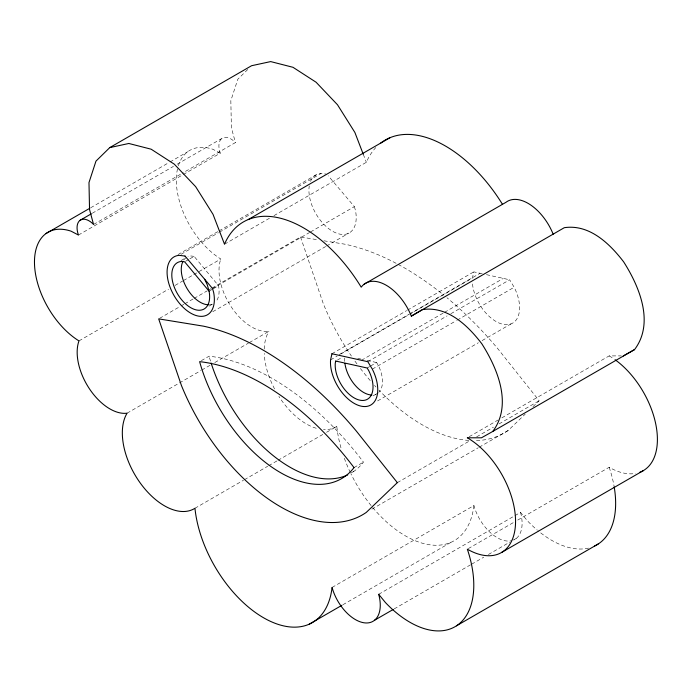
<?xml version="1.0" encoding="UTF-8"?>
<svg xmlns="http://www.w3.org/2000/svg" width="692" height="692" viewBox="0 0 692 692"><rect width="100%" height="100%" fill="white"/><g stroke="black" fill="none" stroke-linecap="round" stroke-linejoin="round"><path stroke-width="0.52" stroke-dasharray="3.46 2.59" d="M482.229 273.721L473.795 271.861L472.42 278.011L409.898 314.107M247.779 69.468L237.823 79.234L230.834 100.677L231.387 127.726L235.41 142.578L182.221 173.285M479.193 447.214L508.118 430.51L525.202 414.136M532.97 406.697L539.18 400.746L498.231 349.226A279.836 161.565 60 0 0 446.98 297.759M90.678 207.764L169.064 162.508M169.998 161.971L187.731 151.73M92.278 213.248L173.467 166.374M177.195 164.22L221.994 138.365A16.945 9.783 60 0 1 235.41 142.578M93.567 224.468L181.287 173.822M78.456 235.046L220.298 153.157A16.945 9.783 60 0 1 221.994 138.365M178.034 254.57L218.162 231.396M219.096 230.86L316.149 174.825M181.131 254.275L218.464 232.72M219.399 232.183L321.114 173.458L325.897 174.047M181.027 260.555L185.318 258.073M185.517 261.325L188.951 259.344M189.816 258.843L194.115 256.36L218.534 285.701A26.754 15.449 60 0 1 216.388 301.003M224.502 244.198L270.235 217.798M273.963 215.644L366.353 162.3A120.296 69.451 60 0 1 375.834 147.534M78.966 340.897L168.554 289.17M175.085 285.398L182.55 281.09M183.484 280.545L192.817 275.165M193.751 274.62L220.817 258.998A65.109 37.593 60 0 1 177.853 167.447M159.61 318.329L180.136 306.478M181.07 305.942L183.873 304.324M184.807 303.788L193.198 298.935M194.132 298.399L207.202 290.856M208.136 290.32L210.93 288.702M211.864 288.157L300.518 236.975L318.631 239.925M212.53 288.521L309.583 232.495M310.518 231.95L354.382 206.631L328.233 175.785M209.935 290.666L212.513 289.178M213.378 288.685L218.534 285.701M209.019 306.167L212.453 304.186M212.738 311.729L325.655 246.542M326.589 245.997L348.984 233.074M201.337 360.662L209.07 356.19A238.178 137.518 60 0 1 363.473 462.135A122.259 70.584 60 0 1 351.311 472.991M127.077 413.185L200.801 370.618M201.735 370.082L210.134 365.229M214.805 362.539L248.393 343.145M249.328 342.601L268.928 331.286A46.269 26.72 60 0 1 231.266 306.893A46.269 26.72 60 0 1 220.817 258.998M331.952 353.75L406.602 310.647M407.536 310.111L473.795 271.861M339.21 354.615L409.206 314.203M410.131 313.666L480.127 273.262M330.577 359.901L337.108 356.129M340.845 353.975L408.963 314.644M337.462 360.056L342.618 357.081M361.466 360.29L443.589 312.87M444.523 312.334L503.318 278.392M367.798 361.691L447.118 315.889M450.847 313.736L509.641 279.793L514.165 287.249A33.432 19.307 60 0 1 505.004 324.6A33.432 19.307 60 0 1 472.42 283.115M367.149 368.006L369.727 366.509M370.592 366.016L376.612 362.539L378.135 365.065A26.754 15.449 60 0 1 379 392.139M372.322 369.147L456.305 320.655M457.239 320.119L514.165 287.249M373.057 395.867L375.635 394.379M377.59 400.928L478.38 342.739M482.108 340.585L511.042 323.882M194.954 508.274L243.48 480.257M244.414 479.72L267.743 466.244M268.678 465.707L277.077 460.863M278.011 460.318L322.801 434.464M326.538 432.301L336.805 426.376A97.71 56.415 60 0 0 341.381 449.255M354.019 467.602L363.473 462.135M351.268 472.852L353.854 471.364M469.193 436.713L498.119 420.009M501.856 417.856L609.176 355.896L621.286 355.904M397.338 482.635L469.193 441.15M476.658 436.842L493.457 427.146M499.053 423.911L539.18 400.746M371.872 509.174L478.258 447.75M332.073 587.439L473.916 505.541A35.18 20.31 60 0 0 511.656 540.703M342.834 604.773L451.089 542.277M378.697 594.29L514.009 516.171M514.943 515.626L520.54 512.4L527.261 520.635A90.479 52.237 60 0 0 537.338 530.167M468.259 548.626L513.983 522.226M517.72 520.073L609.176 467.273A68.205 39.375 60 0 0 635.429 473.458M394.163 608.917L470.681 564.741M471.615 564.196L483.751 557.198M488.414 554.5L509.874 542.104M513.611 539.95L516.405 538.333M194.115 256.36L191.009 255.979A26.754 15.449 60 0 0 187.956 256.654M323.951 240.79L345.265 244.267A279.836 161.565 60 0 1 397.243 263.903M486.45 274.655L509.641 279.793M357.764 358.37L360.904 359.07M367.184 360.454L376.612 362.539M220.298 153.157L212.92 149.282A65.109 37.593 60 0 0 178.138 166.417M363.291 154.342L366.353 162.3M300.518 236.975L323.311 303.702A164.065 94.726 60 0 0 351.415 356.06M354.382 206.631L355.506 210.602A33.432 19.307 60 0 1 333.466 231.751A33.432 19.307 60 0 1 309.255 185.94M336.805 426.376A59.538 34.375 60 0 1 323.493 429.576M316.235 428.262A59.538 34.375 60 0 1 278.876 396.369M274.586 388.973A59.538 34.375 60 0 1 264.232 353.387M264.214 349.088A59.538 34.375 60 0 1 268.928 331.286M609.176 355.896A68.205 39.375 60 0 1 614.211 359.105M588.572 548.09A90.479 52.237 60 0 1 538.134 530.825M609.176 467.273A90.479 52.237 60 0 1 614.211 487.004M520.54 512.4A35.18 20.31 60 0 1 513.689 540.011M473.916 505.541A97.71 56.415 60 0 1 423.677 543.566A97.71 56.415 60 0 1 350.827 473.562M350.36 472.601A97.71 56.415 60 0 1 343.915 457.075M310.5 181.416A33.432 19.307 60 0 1 321.114 173.458M398.168 264.405A279.836 161.565 60 0 1 443.728 295.095M508.118 430.51A164.065 94.726 60 0 1 475.067 440.622M468.891 440.449A164.065 94.726 60 0 1 378.948 390.141M375.998 387.01A164.065 94.726 60 0 1 374.536 385.427M370.237 380.574A164.065 94.726 60 0 1 359.555 367.374M356.986 363.931A164.065 94.726 60 0 1 353.846 359.563M378.247 392.84A26.754 15.449 60 0 1 372.555 395.002M344.711 361.475A26.754 15.449 60 0 1 344.737 357.669M210.506 361.094A122.259 70.584 60 0 1 209.07 356.19M212.401 304.108A26.754 15.449 60 0 1 209.339 304.783M183.968 259.768A26.754 15.449 60 0 1 187.039 257.078"/><path stroke-width="1.04" d="M456.443 625.836A90.479 52.237 60 0 0 467.325 549.171A68.205 39.375 60 0 0 515.557 521.327A68.205 39.375 60 0 0 467.325 437.794L481.459 437.802L492.713 431.479C512.789 404.915 497.591 368.499 481.796 343.742C467.801 325.439 447.464 305.829 422.449 309.583L411.325 316.123A41.338 23.865 60 0 0 361.207 287.18A120.296 69.451 60 0 0 224.502 244.198L213.032 214.356L195.654 186.667L174.246 164.125L151.141 149.195L128.833 143.478L109.76 147.604L95.972 161.124L88.983 182.567L89.545 209.615L93.567 224.468A16.945 9.783 60 0 0 80.142 220.255A16.945 9.783 60 0 0 78.456 235.046L71.068 231.171A65.109 37.593 60 0 0 34.643 266.766A65.109 37.593 60 0 0 78.966 340.897A46.269 26.72 60 0 0 89.424 388.783A46.269 26.72 60 0 0 127.077 413.185A59.538 34.375 60 0 0 139.983 482.635A59.538 34.375 60 0 0 194.954 508.274A97.71 56.415 60 0 0 263.514 617.74A97.71 56.415 60 0 0 332.073 587.439A35.18 20.31 60 0 0 364.07 622.791A35.18 20.31 60 0 0 378.697 594.29L385.418 602.533A90.479 52.237 60 0 0 456.443 625.836L598.286 543.947M492.713 431.479L634.555 349.59C654.641 323.026 639.443 286.609 623.639 261.844C609.643 243.541 589.307 223.94 564.3 227.694L411.325 316.123M109.76 147.604L251.603 65.714L270.684 61.588L292.984 67.297L316.097 82.236L337.497 104.769L354.884 132.457L363.291 154.342M45.888 233.628L89.744 208.309M80.142 220.255L91.344 213.793M248.229 219.563L390.072 137.673M364.148 284.196L505.99 202.298A41.338 23.865 60 0 1 553.176 234.225M309.238 624.167L341.9 605.31M374.562 620.231L393.229 609.453M501.432 552.545L643.275 470.655M623.31 355.904L634.555 349.59M209.079 291.168L184.652 261.827L181.555 261.438A26.754 15.449 60 0 0 173.433 284.741A26.754 15.449 60 0 0 196.874 310.051A26.754 15.449 60 0 0 209.079 291.168L207.271 284.81L204.668 279.248M380.401 143.331A120.296 69.451 60 0 1 502.496 204.374M615.05 359.702A68.205 39.375 60 0 1 655.532 422.994A68.205 39.375 60 0 1 639.529 472.385M614.211 487.004A90.479 52.237 60 0 1 594.618 545.988M371.457 394.994A26.754 15.449 60 0 1 344.919 363.473M347.739 474.868A122.259 70.584 60 0 1 211.129 363.066M208.465 304.8A26.754 15.449 60 0 1 186.918 288.305A26.754 15.449 60 0 1 183.034 261.247M331.952 353.75L330.577 359.901A33.432 19.307 60 0 0 361.077 406.152A33.432 19.307 60 0 0 372.322 369.147L367.798 361.691L331.952 353.75M335.741 361.051L335.274 363.127A26.754 15.449 60 0 0 359.684 400.14A26.754 15.449 60 0 0 368.68 370.523L367.149 368.006L335.741 361.051M397.338 482.635L366.276 512.409A164.065 94.726 60 0 1 181.468 385.591L158.676 318.874L203.413 326.157A279.836 161.565 60 0 1 356.38 431.125L397.338 482.635M185.006 256.057L179.271 255.348A33.432 19.307 60 0 0 169.116 284.464A33.432 19.307 60 0 0 198.405 316.097A33.432 19.307 60 0 0 213.664 292.491L212.53 288.521L185.006 256.057M354.019 467.602A238.178 137.518 60 0 0 199.616 361.648A122.259 70.584 60 0 0 272.293 467.455A122.259 70.584 60 0 0 354.019 467.602"/></g></svg>
